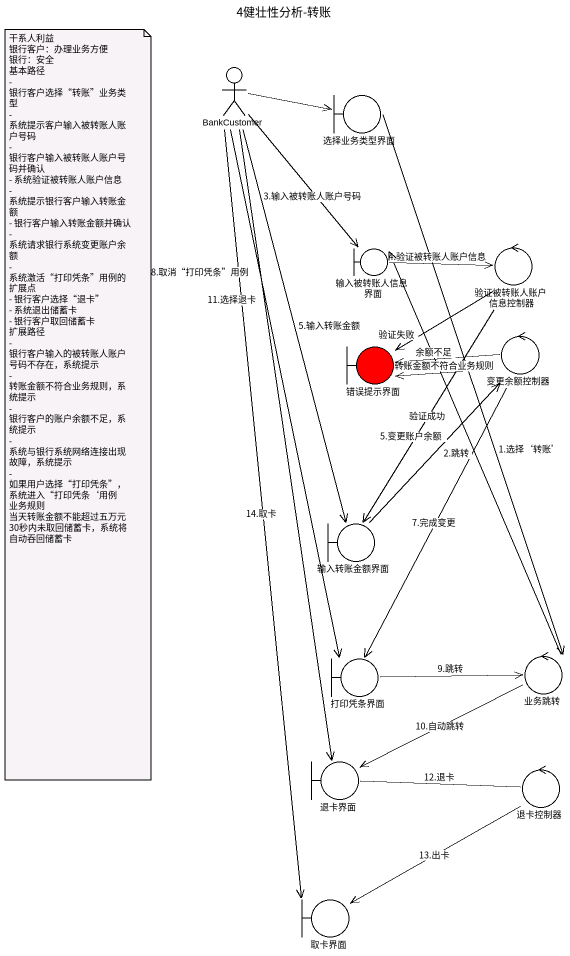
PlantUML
@startuml
title 4健壮性分析-转账
actor BankCustomer
boundary 选择业务类型界面
boundary 输入被转账人信息界面
control 验证被转账人账户信息控制器
boundary 错误提示界面 #FF0000
control 变更余额控制器
boundary 输入转账金额界面
boundary 打印凭条界面
control 业务跳转
boundary 退卡界面
control 退卡控制器
boundary 取卡界面
BankCustomer -right-> 选择业务类型界面
BankCustomer --> 输入被转账人信息界面 : 3.输入被转账人账户号码
BankCustomer --> 输入转账金额界面 : 5.输入转账金额
BankCustomer --> 打印凭条界面 : 8.取消“打印凭条”用例
BankCustomer --> 退卡界面 : 11.选择退卡
BankCustomer --> 取卡界面 : 14.取卡
选择业务类型界面 --> 业务跳转 : 1.选择‘转账’
输入被转账人信息界面 -right-> 验证被转账人账户信息控制器 : 4.验证被转账人账户信息
验证被转账人账户信息控制器 --> 错误提示界面 : 验证失败
验证被转账人账户信息控制器 --> 输入转账金额界面 : 验证成功
变更余额控制器 -left-> 错误提示界面 : 余额不足
变更余额控制器 -left-> 错误提示界面 : 转账金额不符合业务规则
变更余额控制器 --> 打印凭条界面 : 7.完成变更
输入转账金额界面 -up-> 变更余额控制器 : 5.变更账户余额
打印凭条界面 -right-> 业务跳转 : 9.跳转
业务跳转 -up-> 输入被转账人信息界面 : 2.跳转
业务跳转 -left-> 退卡界面 : 10.自动跳转
退卡控制器 -left- 退卡界面 : 12.退卡
退卡控制器 --> 取卡界面 : 13.出卡
note as N1
  干系人利益
  银行客户：办理业务方便
  银行：安全
  基本路径
  - 银行客户选择“转账”业务类型
  - 系统提示客户输入被转账人账户号码
  - 银行客户输入被转账人账户号码并确认
  - 系统验证被转账人账户信息
  - 系统提示银行客户输入转账金额
  - 银行客户输入转账金额并确认
  - 系统请求银行系统变更账户余额
  - 系统激活“打印凭条”用例的扩展点
  - 银行客户选择“退卡”
  - 系统退出储蓄卡
  - 银行客户取回储蓄卡
  扩展路径
  - 银行客户输入的被转账人账户号码不存在，系统提示
  - 转账金额不符合业务规则，系统提示
  - 银行客户的账户余额不足，系统提示
  - 系统与银行系统网络连接出现故障，系统提示
  - 如果用户选择“打印凭条”，系统进入“打印凭条‘用例
  业务规则
  当天转账金额不能超过五万元
  30秒内未取回储蓄卡，系统将自动吞回储蓄卡
end note
@enduml
